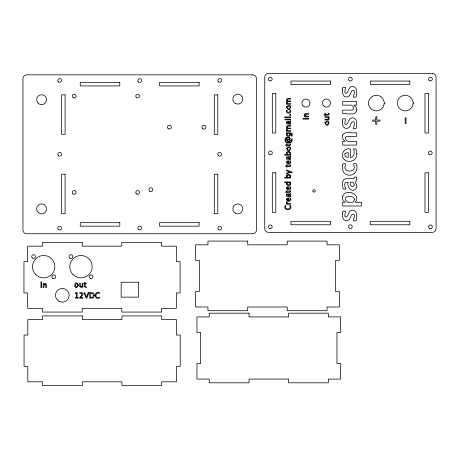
<?xml version="1.0" encoding="UTF-8"?>
<svg xmlns="http://www.w3.org/2000/svg" width="459" height="459" viewBox="0 0 459 459"><rect width="100%" height="100%" fill="white"/><g stroke="black" fill="none" stroke-linecap="round" stroke-linejoin="round"><path stroke-width="0.69" d="M288.631 122.128L288.854 123.362L289.916 123.551L289.692 122.128L288.631 122.128M288.631 157.512L288.854 158.745L289.916 158.934L289.692 157.512L288.631 157.512M288.631 194.765L288.854 196.004L289.916 196.188L289.692 194.765L288.631 194.765M95.965 294.885C95.352 297.048 97.887 298.574 99.609 297.225L99.609 297.902C93.923 300.984 93.762 290.002 99.603 292.716L99.603 293.462L97.836 293.066L96.706 293.41L95.965 294.885M93.47 295.344L92.718 297.271L90.434 297.598L90.434 293.203L92.672 293.513L93.47 295.344M286.468 110.734L286.571 112.105A1.716 1.716 0 0 0 287.294 112.989L289.399 113.155A2.071 2.071 0 0 0 290.363 112.455L290.656 110.797L290.49 110.126L289.847 110.126C291.58 113 285.636 113.115 287.185 110.171L286.565 110.171L286.468 110.734M342.512 89.545C341.634 92.89 343.539 98.301 347.813 96.843C351.06 96.029 350.114 89.907 353.602 90.262L354.09 90.687L354.48 92.402L353.327 97.124L356.052 97.124C357.28 93.527 357.567 86.676 352.432 86.286C348.283 86.229 349.006 91.949 346.143 93.395L345.518 93.252L344.801 92.098L345.489 87.382L342.879 87.382L342.512 89.545M342.512 120.975C341.634 124.32 343.539 129.736 347.813 128.273C351.06 127.464 350.114 121.337 353.602 121.692L354.09 122.123L354.48 123.838L353.327 128.56L356.052 128.56C357.28 124.963 357.567 118.112 352.432 117.722C348.283 117.659 349.006 123.379 346.143 124.831L345.07 124.251L344.801 123.528L345.489 118.812L342.879 118.812L342.512 120.975M342.512 213.332C341.634 216.677 343.539 222.087 347.813 220.63C351.06 219.815 350.114 213.693 353.602 214.049L354.09 214.473L354.48 216.189L353.327 220.911L356.052 220.911C357.28 217.319 357.567 210.463 352.432 210.073C348.283 210.015 349.006 215.736 346.143 217.182L345.07 216.602L344.801 215.885L345.489 211.169L342.879 211.169L342.512 213.332M78.449 285.251C73.641 293.64 73.589 276.903 78.449 285.251M94.307 295.269L93.894 297.002A2.318 2.318 0 0 1 92.689 298L89.643 298.189L89.643 292.613C91.553 292.228 94.52 292.744 94.307 295.269M342.523 165.854L342.506 169.308L343.458 172.033A6.099 6.099 0 0 0 346.574 174.592C353.344 177.535 359.271 169.956 356.19 163.674L353.614 163.674L354.342 167.11L354.015 168.763C352.311 171.873 347.033 171.959 345.191 168.946L344.875 167.437L345.616 163.783L342.925 163.783L342.523 165.854M356.804 153.949C357.527 160.507 348.794 163.737 344.342 159.571C339.568 155.176 344.038 147.362 350.337 148.928L350.337 157.483C354.755 157.339 354.887 151.981 353.413 148.928L356.023 148.928L356.804 153.949M284.959 206.343C283.651 211.748 293.37 210.314 290.329 205.397L289.652 205.397C292.635 209.947 283.037 210.228 285.888 205.403L285.142 205.403L284.959 206.343M286.777 138.928C285.934 141.011 288.981 142.646 290.329 141.056L290.381 140.328L289.663 139.438C292.503 136.558 284.219 136.237 285.033 139.88C285.039 144.803 293.817 143.736 292.033 138.813L291.591 138.813C293.416 143.501 284.723 144.074 285.527 139.358C286.571 135.267 294.064 139.57 286.777 138.928M292.194 134.757L291.976 136.128L291.327 136.042L291.551 134.223A0.975 0.975 0 0 0 290.886 133.598L289.663 133.517C292.831 135.83 286.514 138.125 286.433 134.699A1.469 1.469 0 0 1 286.743 133.776L286.99 133.517L286.525 133.517L286.525 132.771L290.92 132.875L291.901 133.523L292.194 134.757M286.45 201.96L286.433 202.201A1.297 1.297 0 0 0 286.915 203.234L287.294 203.48L286.525 203.48L286.525 204.221L290.616 204.221L290.616 203.48L287.919 203.48L287.288 202.947L287.145 201.96L286.45 201.96M286.468 106.958C289.893 115.553 293.456 100.51 286.468 106.958M286.468 148.337C289.893 156.932 293.456 141.888 286.468 148.337M324.897 122.616C328.317 131.211 331.886 116.167 324.897 122.616M290.708 162.084L290.673 162.52A1.87 1.87 0 0 1 290.105 163.565C287.368 166.244 284.494 160.363 288.682 160.793L288.682 163.375L290.054 162.509L289.893 160.811L290.484 160.811L290.708 162.084M290.708 187.897L290.673 188.328A1.87 1.87 0 0 1 290.105 189.372C287.368 192.057 284.494 186.17 288.682 186.606L288.682 189.188L290.054 188.322L289.893 186.618L290.484 186.618L290.708 187.897M290.708 199.344L290.673 199.774A1.87 1.87 0 0 1 290.105 200.818C287.368 203.498 284.494 197.617 288.682 198.053L288.682 200.635L290.054 199.768L289.893 198.064L290.484 198.064L290.708 199.344M286.468 152.79L286.646 153.937L287.294 154.505L284.666 154.505L284.666 155.251L290.662 155.251L290.662 154.597L290.151 154.505C292.435 152.176 287.231 150.11 286.468 152.79M286.468 175.562L286.646 176.709L287.294 177.283L284.666 177.283L284.666 178.023L290.662 178.023L290.662 177.369L290.151 177.283C292.435 174.948 287.231 172.888 286.468 175.562M290.708 184.059C290.518 187.157 284.557 185.212 286.99 182.693L284.666 182.693L284.666 181.948L290.616 181.948L290.616 182.693L289.847 182.693L290.708 184.059M342.5 196.601C341.995 198.885 343.131 201.34 345.3 202.287L342.701 202.287L342.701 206.005L361.451 206.005L361.451 202.287L355.094 202.287C362.358 194.255 345.07 187.731 342.5 196.601M75.414 284.569C76.16 291.792 79.986 280.684 75.414 284.569M356.804 179.108C357.085 181.867 353.304 181.626 356.356 184.134A4.957 4.957 0 0 1 356.528 187.829C352.856 194.014 346.482 187.381 348.077 182.206L345.879 182.361L345.208 182.82C344.032 184.759 345.07 187.18 345.902 189.051L343.343 189.051L342.626 186.538L342.655 181.684L344.072 179.4L345.684 178.723L352.799 178.643L354.015 178.379L354.365 177.111L356.454 177.019L356.804 179.108M287.024 134.303L287.093 135.044L287.885 135.606L289.113 135.617L289.79 135.147L289.83 134.412L289.199 133.517L287.5 133.517L287.024 134.303M290.151 153.415L289.64 154.505L287.753 154.505L287.082 153.295L287.437 152.583L288.522 152.342L289.744 152.612L290.151 153.415M287.024 183.525L287.219 184.438L287.908 184.788L289.698 184.616L290.059 183.904L289.382 182.693L287.5 182.693L287.024 183.525M290.151 176.187L289.64 177.283L287.753 177.283L287.082 176.067L287.437 175.355L288.522 175.12L289.744 175.384L290.151 176.187M354.394 199.401L354.015 200.887L352.885 202.287L347.423 202.287L345.432 199.94L345.564 197.932L346.356 197.077C348.794 196.022 352.214 196.027 354.061 198.168L354.394 199.401M82.987 294.012L82.746 294.902L80.537 297.535L82.959 297.535L82.959 298.189L79.642 298.189L79.642 297.535C81.404 296.491 83.808 291.821 79.78 293.479L79.78 292.825L80.52 292.561L82.511 292.894A1.371 1.371 0 0 1 82.953 293.685L82.987 294.012M286.508 122.128L286.737 124.131L287.351 124.131L287.168 122.312L288.195 122.128L288.556 123.919L289.583 124.481L290.627 123.769L290.363 121.922A0.602 0.602 0 0 0 290.708 121.354L290.587 120.797C289.818 121.996 287.271 120.568 286.508 122.128M286.508 157.512L286.737 159.508L287.351 159.508L287.168 157.689L288.195 157.512L288.556 159.302L289.583 159.864L290.627 159.153L290.363 157.305A0.602 0.602 0 0 0 290.708 156.737L290.587 156.18C289.818 157.38 287.271 155.951 286.508 157.512M286.508 194.765L286.737 196.768L287.351 196.768L287.168 194.949L288.195 194.765L288.556 196.555L289.583 197.123L290.627 196.406L290.363 194.564A0.602 0.602 0 0 0 290.708 193.996L290.587 193.434C289.818 194.633 287.271 193.205 286.508 194.765M384.022 103.866L383.862 105.1A7.832 7.832 0 0 1 371.801 109.489A7.832 7.832 0 0 1 371.801 96.66A7.832 7.832 0 0 1 383.862 101.043L384.126 102.265A0.809 0.809 0 0 1 384.935 103.074A0.809 0.809 0 0 1 384.126 103.883L384.022 103.866M412.928 103.866L412.767 105.1A7.832 7.832 0 0 1 400.707 109.489A7.832 7.832 0 0 1 400.707 96.66A7.832 7.832 0 0 1 412.767 101.043L413.031 102.265A0.809 0.809 0 0 1 413.84 103.074A0.809 0.809 0 0 1 413.031 103.883L412.928 103.866M286.485 101.76L286.646 102.914L287.294 103.533L286.525 103.533L286.525 104.273L290.616 104.273L290.616 103.533L287.873 103.533C285.538 101.806 289.113 101.009 290.616 101.766L290.616 101.02L287.873 101.02C285.544 99.287 289.118 98.507 290.616 99.259L290.616 98.513L286.749 98.805L286.485 100.051L287.294 101.02L286.485 101.76M286.485 128.818L286.646 129.972L287.294 130.591L286.525 130.591L286.525 131.331L290.616 131.331L290.616 130.591L287.873 130.591C285.538 128.864 289.113 128.067 290.616 128.824L290.616 128.078L287.873 128.078C285.544 126.345 289.118 125.565 290.616 126.317L290.616 125.571L286.749 125.864L286.485 127.109L287.294 128.078L286.485 128.818M287.219 139.484C286.674 140.982 288.986 141.567 289.864 140.752L289.704 139.955L289.038 139.484L287.219 139.484M290.708 144.424L289.996 145.543L287.082 145.623L287.082 146.134L285.779 145.623L285.71 144.883L286.525 144.883L286.525 143.81L287.082 143.81L287.082 144.883L289.698 144.837L290.099 143.828L290.616 143.828L290.708 144.424M290.708 165.464L289.996 166.583L287.082 166.663L287.082 167.179L285.779 166.663L285.71 165.923L286.525 165.923L286.525 164.85L287.082 164.85L287.082 165.923L289.698 165.877L290.099 164.873L290.616 164.873L290.708 165.464M290.708 191.277L289.996 192.396L287.082 192.476L287.082 192.987L285.779 192.476L285.71 191.736L286.525 191.736L286.525 190.663L287.082 190.663L287.082 191.736L289.698 191.69L290.099 190.68L290.616 190.68L290.708 191.277M329.137 113.918L328.426 115.037L325.511 115.111L325.511 115.628L324.209 115.111L324.14 114.371L324.949 114.371L324.949 113.304L325.511 113.304L325.511 114.371L328.128 114.325L328.529 113.321L329.04 113.321L329.137 113.918M304.535 114.257L304.501 115.146L305.31 116.173L304.541 116.173L304.541 116.913L308.632 116.913L308.632 116.173L305.981 116.173L305.092 114.888L305.545 114.348L308.632 114.314L308.632 113.568L305.183 113.648L304.535 114.257M329.137 118.812L328.403 119.897L324.949 119.977L324.949 119.237L328.042 119.202L328.495 118.657L327.606 117.372L324.949 117.372L324.949 116.632L329.04 116.632L329.04 117.372L328.277 117.372L329.137 118.812M342.678 135.021C341.794 137.47 343.108 140.133 345.3 141.366L342.701 141.366L342.701 145.084L356.488 145.084L356.488 141.366L347.813 141.366C346.493 140.5 344.893 139.031 345.461 137.281L345.902 136.799L347.664 136.409L356.488 136.409L356.488 132.691C352.225 133.701 345.524 130.442 342.678 135.021M356.804 109.821C356.075 116.477 346.861 112.931 342.701 113.803L342.701 110.085L351.531 110.085L353.292 109.695L353.728 109.202C354.302 107.452 352.696 105.995 351.376 105.122L342.701 105.122L342.701 101.41L356.488 101.41L356.488 105.122L353.889 105.122L356.075 107.205L356.804 109.821M354.279 184.885L353.178 186.561L351.485 186.463L350.355 184.661L350.211 182.206L353.011 182.206L354.279 184.885M287.059 162.016L287.271 163.054L288.126 163.341L288.126 161.539L287.059 162.016M287.059 187.829L287.271 188.867L288.126 189.154L288.126 187.347L287.059 187.829M287.059 199.275L287.271 200.313L288.126 200.6L288.126 198.793L287.059 199.275M287.087 106.878C288.177 112.541 293.209 103.791 287.087 106.878M287.087 148.257C288.177 153.92 293.209 145.17 287.087 148.257M325.517 122.536C326.607 128.199 331.639 119.449 325.517 122.536M344.933 153.863L344.933 155.888L345.593 156.68L348.238 157.529L348.238 152.583L345.593 153.151L344.933 153.863M88.891 292.613L86.866 298.189L86.12 298.189L84.014 292.613L84.806 292.613L86.533 297.18L88.197 292.613L88.891 292.613M82.167 285.865L81.22 286.703L80.44 286.565L80.308 283.214L79.568 283.214C78.386 285.125 80.222 289.095 82.167 286.536L82.167 287.305L82.913 287.305L82.913 283.214L82.167 283.214L82.167 285.865M44.207 284.546L43.903 287.586L43.163 287.586L43.163 283.496L43.903 283.496L43.903 284.259C45.854 281.711 47.684 285.676 46.508 287.586L45.762 287.586L45.63 284.236L44.85 284.098L44.207 284.546M290.616 172.268L286.525 173.846L286.525 173.049L289.606 171.873L286.525 170.622L286.525 169.922L292.102 172.159L292.102 172.928L290.616 172.268M76.395 293.232L75.282 293.508L75.282 292.94L77.141 292.475L77.141 297.633L78.26 297.633L78.26 298.189L75.282 298.189L75.282 297.633L76.395 297.633L76.395 293.232M86.223 287.305L85.127 287.317L84.508 286.691L84.427 283.771L83.917 283.771L84.427 282.474L85.173 282.4L85.173 283.214L86.24 283.214L86.24 283.771L85.173 283.771L85.213 286.393L86.223 286.795L86.223 287.305M432.321 73.463L268.458 73.463A3.729 3.729 0 0 0 264.728 77.192L264.728 228.622A3.729 3.729 0 0 0 268.458 232.357L432.321 232.357A3.729 3.729 0 0 0 436.05 228.622L436.05 77.192A3.729 3.729 0 0 0 432.321 73.463M252.708 74.851L26.679 74.851A3.729 3.729 0 0 0 22.95 78.581L22.95 230.011A3.729 3.729 0 0 0 26.679 233.746L252.708 233.746A3.729 3.729 0 0 0 256.438 230.011L256.438 78.581A3.729 3.729 0 0 0 252.708 74.851M330.497 81.048L290.96 81.048L290.96 84.531L330.497 84.531L330.497 81.048M409.818 81.048L370.281 81.048L370.281 84.531L409.818 84.531L409.818 81.048M119.799 82.436L80.262 82.436L80.262 85.919L119.799 85.919L119.799 82.436M199.12 82.436L159.583 82.436L159.583 85.919L199.12 85.919L199.12 82.436M275.79 93.481L272.313 93.481L272.313 133.018L275.79 133.018L275.79 93.481M428.465 93.481L424.982 93.481L424.982 133.018L428.465 133.018L428.465 93.481M65.098 94.87L61.615 94.87L61.615 134.407L65.098 134.407L65.098 94.87M217.773 94.87L214.29 94.87L214.29 134.407L217.773 134.407L217.773 94.87M290.616 114.463L289.686 114.463L289.686 115.398L290.616 115.398L290.616 114.463M376.805 116.884L375.714 116.884L375.714 120.057L372.547 120.057L372.547 121.142L375.714 121.142L375.714 124.32L376.805 124.32L376.805 121.142L379.977 121.142L379.977 120.057L376.805 120.057L376.805 116.884M290.616 116.896L284.666 116.896L284.666 117.636L290.616 117.636L290.616 116.896M406.089 118.038L405.159 118.038L405.159 123.614L406.089 123.614L406.089 118.038M303.801 118.405L303.055 118.405L303.055 119.145L303.801 119.145L303.801 118.405M308.632 118.405L304.541 118.405L304.541 119.145L308.632 119.145L308.632 118.405M285.779 119.128L285.039 119.128L285.039 119.868L285.779 119.868L285.779 119.128M290.616 119.128L286.525 119.128L286.525 119.868L290.616 119.868L290.616 119.128M275.79 172.802L272.313 172.802L272.313 212.339L275.79 212.339L275.79 172.802M428.465 172.802L424.982 172.802L424.982 212.339L428.465 212.339L428.465 172.802M65.098 174.191L61.615 174.191L61.615 213.728L65.098 213.728L65.098 174.191M217.773 174.191L214.29 174.191L214.29 213.728L217.773 213.728L217.773 174.191M330.497 221.29L290.96 221.29L290.96 224.772L330.497 224.772L330.497 221.29M409.818 221.29L370.281 221.29L370.281 224.772L409.818 224.772L409.818 221.29M119.799 222.678L80.262 222.678L80.262 226.161L119.799 226.161L119.799 222.678M199.12 222.678L159.583 222.678L159.583 226.161L199.12 226.161L199.12 222.678M247.722 241.095L207.938 241.095L207.938 244.825L195.632 244.825L195.632 260.362L199.361 260.362L199.361 291.448L195.632 291.448L195.632 306.985L207.938 306.985L207.938 310.714L247.722 310.714L247.722 306.985L287.259 306.985L287.259 310.714L327.043 310.714L327.043 306.985L339.35 306.985L339.35 291.448L335.621 291.448L335.621 260.362L339.35 260.362L339.35 244.825L327.043 244.825L327.043 241.095L287.259 241.095L287.259 244.825L247.722 244.825L247.722 241.095M82.253 242.444L42.469 242.444L42.469 246.173L27.672 246.173L27.672 261.59L23.943 261.59L23.943 292.922L27.672 292.922L27.672 308.339L42.469 308.339L42.469 312.068L82.253 312.068L82.253 308.339L121.79 308.339L121.79 312.068L161.574 312.068L161.574 308.339L176.371 308.339L176.371 292.922L180.1 292.922L180.1 261.59L176.371 261.59L176.371 246.173L161.574 246.173L161.574 242.444L121.79 242.444L121.79 246.173L82.253 246.173L82.253 242.444M41.671 282.01L40.931 282.01L40.931 282.75L41.671 282.75L41.671 282.01M138.572 282.233L121.17 282.233L121.17 297.151L138.572 297.151L138.572 282.233M41.671 283.496L40.931 283.496L40.931 287.586L41.671 287.586L41.671 283.496M249.048 313.181L209.264 313.181L209.264 316.911L196.957 316.911L196.957 332.454L200.686 332.454L200.686 363.534L196.957 363.534L196.957 379.077L209.264 379.077L209.264 382.806L249.048 382.806L249.048 379.077L288.585 379.077L288.585 382.806L328.369 382.806L328.369 379.077L340.676 379.077L340.676 363.534L336.946 363.534L336.946 332.454L340.676 332.454L340.676 316.911L328.369 316.911L328.369 313.181L288.585 313.181L288.585 316.911L249.048 316.911L249.048 313.181M82.379 315.912L42.595 315.912L42.595 319.642L27.798 319.642L27.798 335.059L24.069 335.059L24.069 366.391L27.798 366.391L27.798 381.808L42.595 381.808L42.595 385.537L82.379 385.537L82.379 381.808L121.916 381.808L121.916 385.537L161.7 385.537L161.7 381.808L176.491 381.808L176.491 366.391L180.226 366.391L180.226 335.059L176.491 335.059L176.491 319.642L161.7 319.642L161.7 315.912L121.916 315.912L121.916 319.642L82.379 319.642L82.379 315.912M168.183 128.635A1.945 1.945 0 0 0 171.327 127.436A1.945 1.945 0 0 0 168.717 125.313A1.945 1.945 0 0 0 168.183 128.635M202.671 128.635A1.945 1.945 0 0 0 205.816 127.436A1.945 1.945 0 0 0 203.205 125.313A1.945 1.945 0 0 0 202.671 128.635M149.6 191.173A1.945 1.945 0 0 0 152.749 189.969A1.945 1.945 0 0 0 150.139 187.846A1.945 1.945 0 0 0 149.6 191.173M58.31 81.765A1.865 1.865 0 0 0 61.426 80.933A1.865 1.865 0 0 0 59.142 78.644A1.865 1.865 0 0 0 58.31 81.765M218.438 81.765A1.865 1.865 0 0 0 221.559 80.933A1.865 1.865 0 0 0 219.276 78.644A1.865 1.865 0 0 0 218.438 81.765M218.438 229.466A1.865 1.865 0 0 0 221.559 228.634A1.865 1.865 0 0 0 219.276 226.344A1.865 1.865 0 0 0 218.438 229.466M58.31 229.466A1.865 1.865 0 0 0 61.426 228.634A1.865 1.865 0 0 0 59.142 226.344A1.865 1.865 0 0 0 58.31 229.466M138.377 81.891A1.865 1.865 0 0 0 141.492 81.054A1.865 1.865 0 0 0 139.209 78.77A1.865 1.865 0 0 0 138.377 81.891M138.761 229.638A1.865 1.865 0 0 0 141.556 228.025A1.865 1.865 0 0 0 138.761 226.407A1.865 1.865 0 0 0 138.761 229.638M218.318 155.618A1.865 1.865 0 0 0 221.439 154.781A1.865 1.865 0 0 0 219.155 152.497A1.865 1.865 0 0 0 218.318 155.618M58.431 155.618A1.865 1.865 0 0 0 61.552 154.781A1.865 1.865 0 0 0 59.268 152.497A1.865 1.865 0 0 0 58.431 155.618M235.301 103.453A4.974 4.974 0 0 0 242.759 99.15A4.974 4.974 0 0 0 235.301 94.841A4.974 4.974 0 0 0 235.301 103.453M235.301 213.183A4.974 4.974 0 0 0 242.759 208.879A4.974 4.974 0 0 0 235.301 204.571A4.974 4.974 0 0 0 235.301 213.183M38.08 103.235A4.974 4.974 0 0 0 46.405 101.003A4.974 4.974 0 0 0 40.312 94.915A4.974 4.974 0 0 0 38.08 103.235M38.08 212.397A4.974 4.974 0 0 0 46.405 210.165A4.974 4.974 0 0 0 40.312 204.071A4.974 4.974 0 0 0 38.08 212.397M429.136 80.377A1.865 1.865 0 0 0 432.258 79.545A1.865 1.865 0 0 0 429.974 77.255A1.865 1.865 0 0 0 429.136 80.377M349.454 228.249A1.865 1.865 0 0 0 352.254 226.637A1.865 1.865 0 0 0 349.454 225.019A1.865 1.865 0 0 0 349.454 228.249M429.521 228.375A1.865 1.865 0 0 0 432.321 226.757A1.865 1.865 0 0 0 429.521 225.145A1.865 1.865 0 0 0 429.521 228.375M429.01 154.23A1.865 1.865 0 0 0 432.131 153.392A1.865 1.865 0 0 0 429.848 151.109A1.865 1.865 0 0 0 429.01 154.23M269.003 80.377A1.865 1.865 0 0 0 272.124 79.545A1.865 1.865 0 0 0 269.84 77.255A1.865 1.865 0 0 0 269.003 80.377M349.069 80.503A1.865 1.865 0 0 0 352.191 79.665A1.865 1.865 0 0 0 349.907 77.382A1.865 1.865 0 0 0 349.069 80.503M269.387 228.375A1.865 1.865 0 0 0 272.187 226.757A1.865 1.865 0 0 0 269.387 225.145A1.865 1.865 0 0 0 269.387 228.375M269.129 154.23A1.865 1.865 0 0 0 272.25 153.392A1.865 1.865 0 0 0 269.967 151.109A1.865 1.865 0 0 0 269.129 154.23M313.153 191.77A1.245 1.245 0 0 0 315.23 191.214A1.245 1.245 0 0 0 313.709 189.687A1.245 1.245 0 0 0 313.153 191.77M58.901 301.202A6.839 6.839 0 0 0 69.16 295.28A6.839 6.839 0 0 0 58.901 289.359A6.839 6.839 0 0 0 58.901 301.202M52.848 278.412A1.865 1.865 0 0 0 55.648 276.8A1.865 1.865 0 0 0 52.848 275.182A1.865 1.865 0 0 0 52.848 278.412M32.245 257.895A1.865 1.865 0 0 0 35.366 257.057A1.865 1.865 0 0 0 33.082 254.774A1.865 1.865 0 0 0 32.245 257.895M35.762 274.597A11.188 11.188 0 0 0 54.483 269.582A11.188 11.188 0 0 0 40.776 255.881A11.188 11.188 0 0 0 35.762 274.597M90.148 278.412A1.865 1.865 0 0 0 92.947 276.8A1.865 1.865 0 0 0 90.148 275.182A1.865 1.865 0 0 0 90.148 278.412M69.929 258.193A1.865 1.865 0 0 0 72.729 256.575A1.865 1.865 0 0 0 69.929 254.963A1.865 1.865 0 0 0 69.929 258.193M73.061 274.597A11.188 11.188 0 0 0 91.777 269.582A11.188 11.188 0 0 0 78.076 255.881A11.188 11.188 0 0 0 73.061 274.597M303.083 105.931A4.039 4.039 0 0 0 309.842 104.118A4.039 4.039 0 0 0 304.896 99.173A4.039 4.039 0 0 0 303.083 105.931M324.433 106.574A4.039 4.039 0 0 0 330.497 103.074A4.039 4.039 0 0 0 324.433 99.574A4.039 4.039 0 0 0 324.433 106.574M72.895 193.75A1.865 1.865 0 0 0 76.01 192.912A1.865 1.865 0 0 0 73.727 190.628A1.865 1.865 0 0 0 72.895 193.75M136.684 97.692A1.865 1.865 0 0 0 139.484 96.074A1.865 1.865 0 0 0 136.684 94.462A1.865 1.865 0 0 0 136.684 97.692M136.3 193.75A1.865 1.865 0 0 0 139.421 192.912A1.865 1.865 0 0 0 137.138 190.628A1.865 1.865 0 0 0 136.3 193.75M73.279 97.692A1.865 1.865 0 0 0 76.074 96.074A1.865 1.865 0 0 0 73.279 94.462A1.865 1.865 0 0 0 73.279 97.692"/></g></svg>
